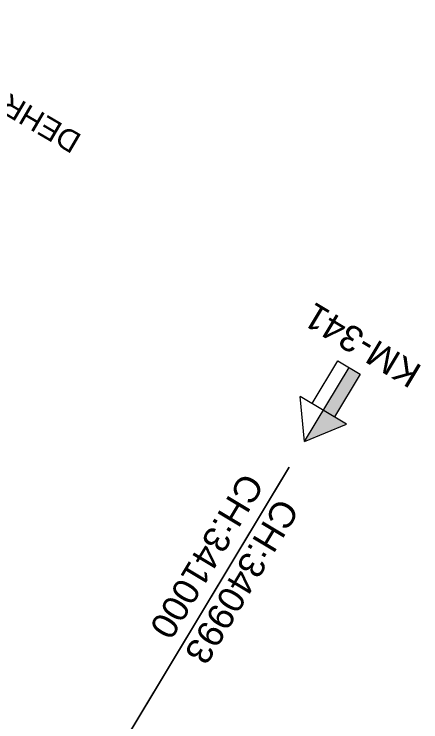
# Model space of a CAD drawing. Header units: metres. Extents: x 593168 to 611286, y 3401475 to 3412398.
# Drawn here: x 610406.4 to 610453.4, y 3402061.1 to 3402143 of the extents above; entities that cross this region are included whole.
import ezdxf
from ezdxf.enums import TextEntityAlignment as Align

# ---------------------------------------------------------------- set-up
doc = ezdxf.new("R2010")
doc.units = ezdxf.units.M
doc.header["$MEASUREMENT"] = 0
doc.linetypes.add('PHANTOM2', pattern=[1.25, 0.625, -0.125, 0.125, -0.125, 0.125, -0.125])
for name, color, linetype, lineweight in [('Existing IR Chainage', 7, 'Continuous', 0), ('KM STONE', 7, 'Continuous', 0), ('Village Name', 7, 'Continuous', 0)]:
    doc.layers.add(name, color=color, linetype=linetype, lineweight=lineweight)
doc.layers.add('MATCH LINE', color=7, linetype='Continuous')
doc.styles.add('Style-Arial', font='arial.ttf')
doc.styles.add('Vill txt', font='arial.ttf', dxfattribs={"height": 3})

# ---------------------------------------------------------------- blocks, each defined once
blk = doc.blocks.new('KM POST PLAN')
h = blk.add_hatch(color=256)
h.dxf.hatch_style = 1
h.paths.add_polyline_path([(0, -8.47), (-3, -8.47), (-3, -20), (0, -20)])
h.paths.add_polyline_path([(0, -8.47), (0, 0), (-6.25, -8.47)])
for points in [[(0, 0), (-6.25, -8.47), (6.25, -8.47)], [(0, 0), (0, -20)], [(0, 0), (6.25, -8.47)], [(3, -8.47), (3, -20), (-3, -20), (-3, -8.47)]]:
    blk.add_lwpolyline(points)
at = {"style": 'Style-Arial'}
blk.add_attdef('KM-POST', text='', height=6, dxfattribs=at).set_placement((0, -26, -263.95), align=Align.MIDDLE_CENTER)

msp = doc.modelspace()

# ---------------------------------------------------------------- linework, layer by layer
at = {"layer": 'MATCH LINE', "linetype": 'PHANTOM2', "ltscale": 15, "const_width": 0.2}
msp.add_lwpolyline([(610438.213, 3402090.5998), (610368.1698, 3401974.0728)], dxfattribs=at)

# ---------------------------------------------------------------- block references
at = {"layer": 'KM STONE', "xscale": 0.5, "yscale": 0.5, "zscale": 0.5, "rotation": 148.9903102435466}
msp.add_blockref('KM POST PLAN', (610439.9817, 3402093.5423), dxfattribs=at).add_auto_attribs({'KM-POST': 'KM-341'})

# ---------------------------------------------------------------- texts
at = {"layer": 'Existing IR Chainage', "color": 7, "lineweight": 0, "char_height": 3, "attachment_point": 6, "rotation": 239.013949, "line_spacing_factor": 0.6003, "style": 'Style-Arial'}
for s, insert in [('CH:341000', (610423.2239, 3402071.2091)), ('CH:340993', (610427.282, 3402068.2682))]:
    msp.add_mtext(s, dxfattribs=dict(at, insert=insert))
at = {"layer": 'Village Name', "style": 'Vill txt'}
msp.add_text('DEHRU VILLAGE', height=2.5, rotation=149.608786, dxfattribs=at).set_placement((610414.3452, 3402128.9535, 156.3202))

doc.saveas('drawing.dxf')
